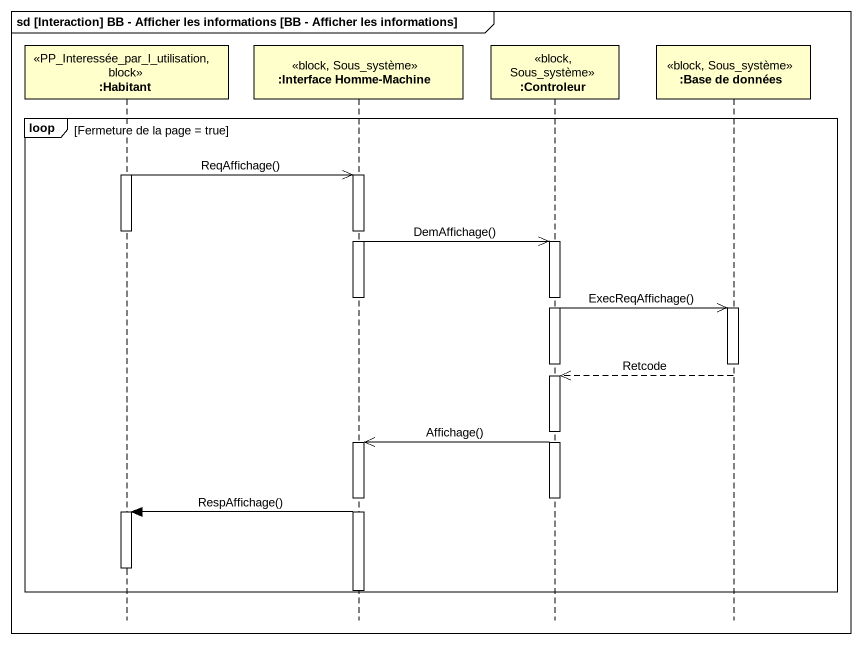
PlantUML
@startuml
mainframe sd [Interaction] BB - Afficher les informations [BB - Afficher les informations]
hide footbox
participant ":Habitant" as Habitant <<PP_Interessée_par_l_utilisation, block>>
participant ":Interface Homme-Machine" as Interface_Homme_Machine <<block, Sous_système>>
participant ":Controleur" as Controleur <<block, Sous_système>>
participant ":Base de données" as Base_de_données <<block, Sous_système>>

loop Fermeture de la page = true
  activate Habitant
  Habitant ->> Interface_Homme_Machine : ReqAffichage()
  activate Interface_Homme_Machine
  deactivate Habitant
  Interface_Homme_Machine ->> Controleur : DemAffichage()
  activate Controleur
  deactivate Interface_Homme_Machine
  Controleur ->> Base_de_données : ExecReqAffichage()
  activate Base_de_données
  deactivate Controleur
  deactivate Base_de_données
  Base_de_données -->> Controleur : Retcode
  activate Controleur
  Controleur ->> Interface_Homme_Machine : Affichage()
  activate Interface_Homme_Machine
  deactivate Controleur
  Interface_Homme_Machine -> Habitant : RespAffichage()
  activate Habitant
  deactivate Habitant
  deactivate Interface_Homme_Machine
end
@enduml
